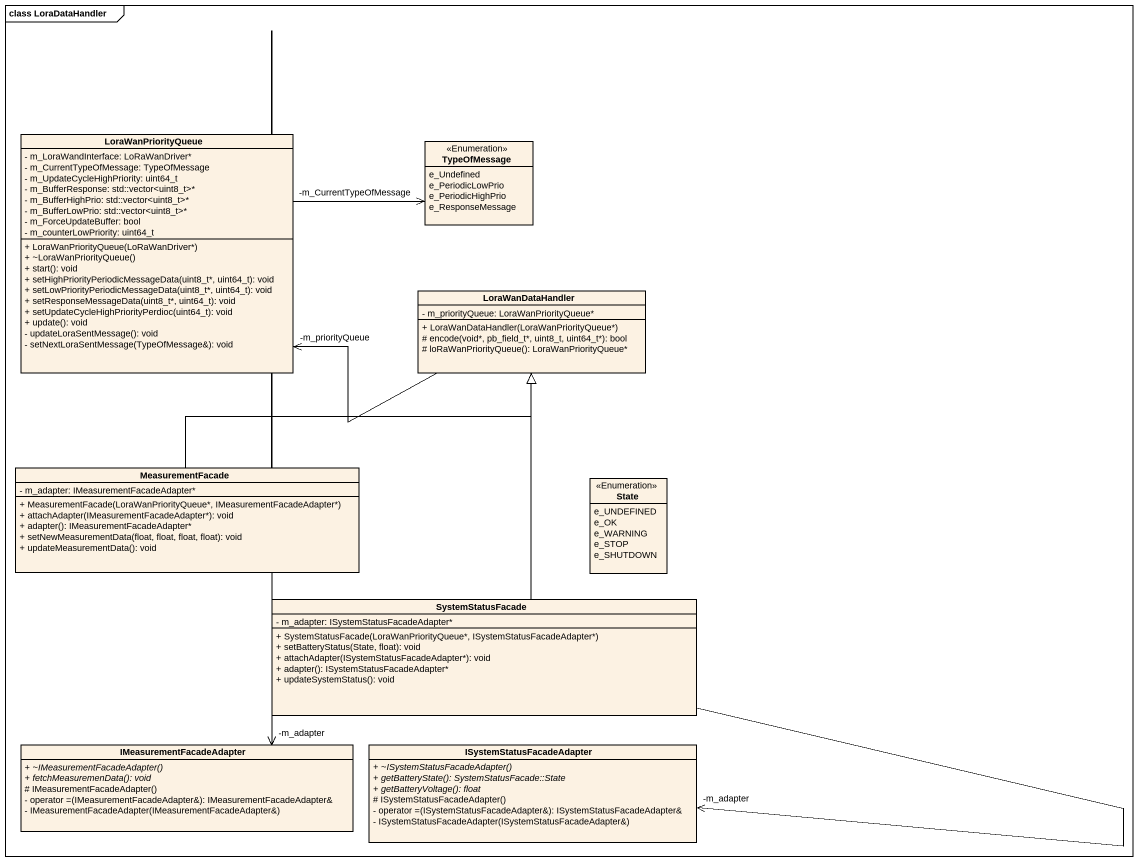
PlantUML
@startuml
mainframe class LoraDataHandler
hide circle
hide empty members
skinparam classAttributeIconSize 0
class LoraWanPriorityQueue {
  - m_LoraWandInterface: LoRaWanDriver*
  - m_CurrentTypeOfMessage: TypeOfMessage
  - m_UpdateCycleHighPriority: uint64_t
  - m_BufferResponse: std::vector<uint8_t>*
  - m_BufferHighPrio: std::vector<uint8_t>*
  - m_BufferLowPrio: std::vector<uint8_t>*
  - m_ForceUpdateBuffer: bool
  - m_counterLowPriority: uint64_t
  + LoraWanPriorityQueue(LoRaWanDriver*)
  + ~LoraWanPriorityQueue()
  + start(): void
  + setHighPriorityPeriodicMessageData(uint8_t*, uint64_t): void
  + setLowPriorityPeriodicMessageData(uint8_t*, uint64_t): void
  + setResponseMessageData(uint8_t*, uint64_t): void
  + setUpdateCycleHighPriorityPerdioc(uint64_t): void
  + update(): void
  - updateLoraSentMessage(): void
  - setNextLoraSentMessage(TypeOfMessage&): void
}
enum TypeOfMessage <<Enumeration>> {
  e_Undefined
  e_PeriodicLowPrio
  e_PeriodicHighPrio
  e_ResponseMessage
}
class LoraWanDataHandler {
  - m_priorityQueue: LoraWanPriorityQueue*
  + LoraWanDataHandler(LoraWanPriorityQueue*)
  # encode(void*, pb_field_t*, uint8_t, uint64_t*): bool
  # loRaWanPriorityQueue(): LoraWanPriorityQueue*
}
class MeasurementFacade {
  - m_adapter: IMeasurementFacadeAdapter*
  + MeasurementFacade(LoraWanPriorityQueue*, IMeasurementFacadeAdapter*)
  + attachAdapter(IMeasurementFacadeAdapter*): void
  + adapter(): IMeasurementFacadeAdapter*
  + setNewMeasurementData(float, float, float, float): void
  + updateMeasurementData(): void
}
enum "State" as State_ <<Enumeration>> {
  e_UNDEFINED
  e_OK
  e_WARNING
  e_STOP
  e_SHUTDOWN
}
class SystemStatusFacade {
  - m_adapter: ISystemStatusFacadeAdapter*
  + SystemStatusFacade(LoraWanPriorityQueue*, ISystemStatusFacadeAdapter*)
  + setBatteryStatus(State, float): void
  + attachAdapter(ISystemStatusFacadeAdapter*): void
  + adapter(): ISystemStatusFacadeAdapter*
  + updateSystemStatus(): void
}
class IMeasurementFacadeAdapter {
  {abstract} + ~IMeasurementFacadeAdapter()
  {abstract} + fetchMeasuremenData(): void
  # IMeasurementFacadeAdapter()
  - operator =(IMeasurementFacadeAdapter&): IMeasurementFacadeAdapter&
  - IMeasurementFacadeAdapter(IMeasurementFacadeAdapter&)
}
class ISystemStatusFacadeAdapter {
  {abstract} + ~ISystemStatusFacadeAdapter()
  {abstract} + getBatteryState(): SystemStatusFacade::State
  {abstract} + getBatteryVoltage(): float
  # ISystemStatusFacadeAdapter()
  - operator =(ISystemStatusFacadeAdapter&): ISystemStatusFacadeAdapter&
  - ISystemStatusFacadeAdapter(ISystemStatusFacadeAdapter&)
}
LoraWanPriorityQueue -right-> "-m_CurrentTypeOfMessage" TypeOfMessage
LoraWanDataHandler -left-> "-m_priorityQueue" LoraWanPriorityQueue
MeasurementFacade -right-|> LoraWanDataHandler
MeasurementFacade --> "-m_adapter" IMeasurementFacadeAdapter
SystemStatusFacade -up-|> LoraWanDataHandler
SystemStatusFacade --> "-m_adapter" ISystemStatusFacadeAdapter
@enduml
